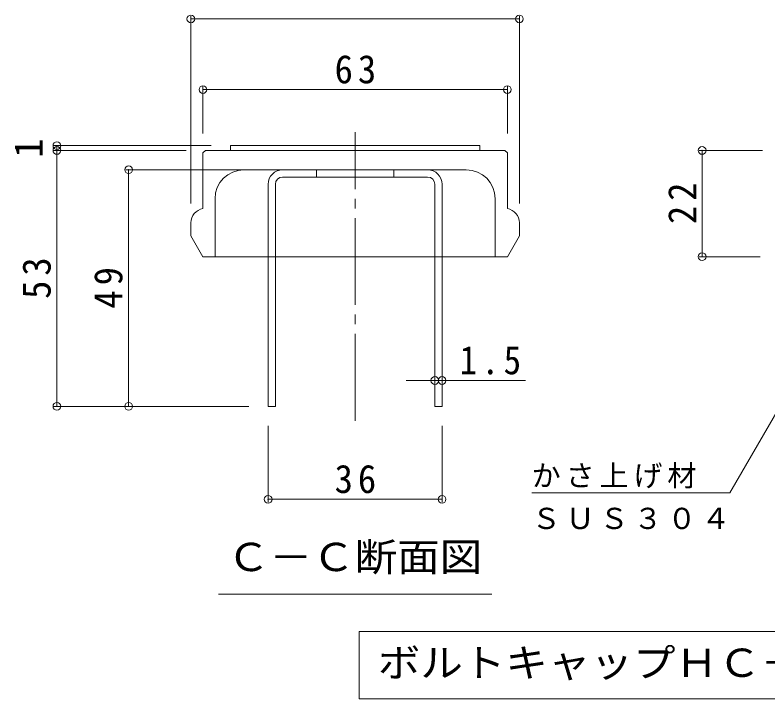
# Model space of a CAD drawing. Units: millimetres on the paper, enlarged 10 times, with parts at other scales. Extents: x -1538 to 1805, y -1939 to 1629.
# Drawn here: x 409 to 1188, y 271 to 979 of the extents above; entities that cross this region are included whole.
import ezdxf
from ezdxf.enums import TextEntityAlignment as Align

# ---------------------------------------------------------------- set-up
doc = ezdxf.new("R2010")
doc.units = ezdxf.units.MM
doc.header["$LTSCALE"] = 10
doc.header["$PDMODE"] = 32
doc.header["$PDSIZE"] = 8
doc.linetypes.add('CHAIN2', pattern=[12, 9, -1, 1, -1])
doc.linetypes.add('DASHED1', pattern=[1.8, 1.2, -0.6])
for name, color, linetype, lineweight in [('D-4', 7, 'Continuous', 9), ('D-5', 7, 'Continuous', 9), ('D-7', 6, 'Continuous', 9), ('D-8', 4, 'Continuous', 9)]:
    doc.layers.add(name, color=color, linetype=linetype, lineweight=lineweight)
doc.styles.add('ＭＳ ゴシック', font='')
doc.styles.get('ＭＳ ゴシック').set_extended_font_data('MS Gothic')

msp = doc.modelspace()

# ---------------------------------------------------------------- linework, layer by layer
at = {"layer": 'D-4'}
for p, q in [((590.65, 978.13), (590.65, 783.94)), ((590.65, 975.13), (930.65, 975.13)), ((930.65, 978.13), (930.65, 783.94)), ((603.15, 904.98), (603.15, 856.44)), ((918.15, 904.98), (918.15, 856.44)), ((603.15, 901.98), (918.15, 901.98)), ((449.03, 843.94), (611.57, 843.94)), ((452.03, 838.94), (452.03, 843.94)), ((449.03, 838.94), (585.66, 838.94)), ((452.03, 838.94), (452.03, 573.94)), ((1116.74, 838.94), (1182.33, 838.94)), ((1119.74, 838.94), (1119.74, 728.94)), ((523.26, 818.94), (665.65, 818.94)), ((526.26, 573.94), (526.26, 818.94)), ((1116.74, 728.94), (1179.83, 728.94)), ((1237.33, 638.34), (1148.39, 484.29)), ((843.15, 600.75), (813.56, 600.75)), ((843.15, 600.75), (850.65, 600.75)), ((850.65, 600.75), (937.07, 600.75)), ((449.03, 573.94), (650.65, 573.94)), ((670.65, 474.78), (670.65, 553.94)), ((850.65, 474.78), (850.65, 553.94)), ((1148.39, 484.29), (943.39, 484.29)), ((670.65, 477.78), (850.65, 477.78))]:
    msp.add_line(p, q, dxfattribs=at)
for p in [(590.65, 975.13), (930.65, 975.13), (603.15, 901.98), (918.15, 901.98), (452.03, 843.94), (452.03, 838.94), (1119.74, 838.94), (526.26, 818.94), (1119.74, 728.94), (843.15, 600.75), (850.65, 600.75), (452.03, 573.94), (526.26, 573.94), (670.65, 477.78), (850.65, 477.78)]:
    msp.add_point(p, dxfattribs=at)
at = {"layer": 'D-5'}
for p, q in [((619.15, 379.59), (902.15, 379.59)), ((764.86, 341.04), (1428.39, 341.04)), ((764.86, 341.04), (764.86, 271.04)), ((764.86, 271.04), (1428.39, 271.04))]:
    msp.add_line(p, q, dxfattribs=at)
at = {"layer": 'D-7', "linetype": 'CHAIN2'}
msp.add_line((760.65, 558.95), (760.65, 857.72), dxfattribs=at)
at = {"layer": 'D-7'}
for p, q in [((631.57, 843.94), (889.73, 843.94)), ((631.57, 838.94), (631.57, 843.94)), ((889.73, 838.94), (889.73, 843.94)), ((603.15, 836.44), (605.66, 838.94)), ((603.15, 836.44), (603.15, 778.73)), ((915.65, 838.94), (605.66, 838.94)), ((918.15, 836.44), (915.65, 838.94)), ((918.15, 836.44), (918.15, 778.73)), ((645.65, 818.94), (875.65, 818.94)), ((615.65, 788.94), (615.65, 728.94)), ((905.65, 788.94), (905.65, 728.94)), ((590.65, 763.94), (590.65, 750.59)), ((930.65, 763.94), (930.65, 750.59)), ((603.15, 728.94), (590.65, 750.59)), ((918.15, 728.94), (930.65, 750.59)), ((603.15, 728.94), (670.65, 728.94)), ((678.15, 728.94), (843.15, 728.94)), ((850.65, 728.94), (918.15, 728.94))]:
    msp.add_line(p, q, dxfattribs=at)
at = {"layer": 'D-7', "linetype": 'DASHED1'}
for p, q in [((678.15, 728.94), (670.65, 728.94)), ((850.65, 728.94), (843.15, 728.94))]:
    msp.add_line(p, q, dxfattribs=at)
at = {"layer": 'D-7'}
for centre, radius, start, end in [((645.65, 788.94), 30, 90, 180), ((875.65, 788.94), 30, 0, 90), ((605.65, 763.94), 15, 99.59386, 180), ((915.65, 763.94), 15, 0, 80.40614)]:
    msp.add_arc(centre, radius, start, end, dxfattribs=at)
at = {"layer": 'D-8'}
for p, q in [((685.65, 818.94), (835.65, 818.94)), ((720.65, 811.44), (720.65, 818.94)), ((800.65, 811.44), (800.65, 818.94)), ((835.65, 811.44), (685.65, 811.44)), ((670.65, 803.94), (670.65, 573.94)), ((678.15, 803.94), (678.15, 573.94)), ((843.15, 803.94), (843.15, 573.94)), ((850.65, 803.94), (850.65, 573.94)), ((670.65, 573.94), (678.15, 573.94)), ((850.65, 573.94), (843.15, 573.94))]:
    msp.add_line(p, q, dxfattribs=at)
for centre, radius, start, end in [((685.65, 803.94), 15, 90, 180), ((835.65, 803.94), 15, 0, 90), ((685.65, 803.94), 7.5, 90, 180), ((835.65, 803.94), 7.5, 0, 90)]:
    msp.add_arc(centre, radius, start, end, dxfattribs=at)

# ---------------------------------------------------------------- texts
at = {"layer": 'D-4', "color": 2, "style": 'ＭＳ ゴシック'}
msp.add_text('1', height=29.33, rotation=90, dxfattribs=at).set_placement((446.03, 831.44), align=Align.BOTTOM_LEFT)
at = {"layer": 'D-4', "color": 2, "char_height": 29.33, "attachment_point": 7, "style": 'ＭＳ ゴシック'}
for s, insert in [('\\T1.27;\\W0.95;63', (739.4, 907.98)), ('\\T1.27;\\W0.9;1.5', (868.76, 606.75)), ('\\T1.27;\\W0.95;36', (739.4, 483.78))]:
    msp.add_mtext(s, dxfattribs=dict(at, insert=insert))
at = {"layer": 'D-4', "color": 2, "char_height": 29.33, "attachment_point": 7, "rotation": 90, "style": 'ＭＳ ゴシック'}
for s, insert in [('\\T1.27;\\W0.95;22', (1113.74, 762.69)), ('\\T1.27;\\W0.95;53', (446.03, 685.19)), ('\\T1.27;\\W0.95;49', (520.26, 675.19))]:
    msp.add_mtext(s, dxfattribs=dict(at, insert=insert))
at = {"layer": 'D-4', "char_height": 21.99, "attachment_point": 7, "style": 'ＭＳ ゴシック'}
for s, insert in [('\\T1.17;かさ上げ材', (943.39, 488.95)), ('\\T1.17;ＳＵＳ３０４', (943.39, 446.58))]:
    msp.add_mtext(s, dxfattribs=dict(at, insert=insert))
at = {"layer": 'D-5', "color": 2, "style": 'ＭＳ ゴシック', "width": 1.1}
for s, p in [('Ｃ－Ｃ断面図', (628.15, 394.59)), ('ボルトキャップＨＣ－Ｈ詳細図', (784.13, 285.04))]:
    msp.add_text(s, height=29.33, dxfattribs=at).set_placement(p, align=Align.BOTTOM_LEFT)

doc.saveas('drawing.dxf')
